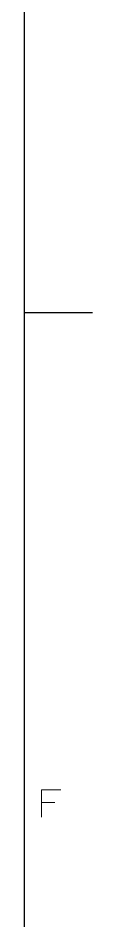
# Model space of a CAD drawing. Extents: x 5 to 836, y 5 to 589.
# Drawn here: x 831 to 836, y 180.8 to 246.8 of the extents above; entities that cross this region are included whole.
import ezdxf

# ---------------------------------------------------------------- set-up
doc = ezdxf.new("R2010")
doc.units = 0

msp = doc.modelspace()

# ---------------------------------------------------------------- linework, layer by layer
at = {"color": 7, "lineweight": 25}
for p, q in [((831, 10), (831, 584)), ((831, 225.25), (836, 225.25))]:
    msp.add_line(p, q, dxfattribs=at)
at = {"color": 7, "lineweight": 9}
for points in [[(832.258, 190.359), (833.677, 190.359)], [(832.258, 190.359), (832.258, 188.359)], [(833.226, 189.423), (832.258, 189.423)]]:
    msp.add_lwpolyline(points, dxfattribs=at)

doc.saveas('drawing.dxf')
